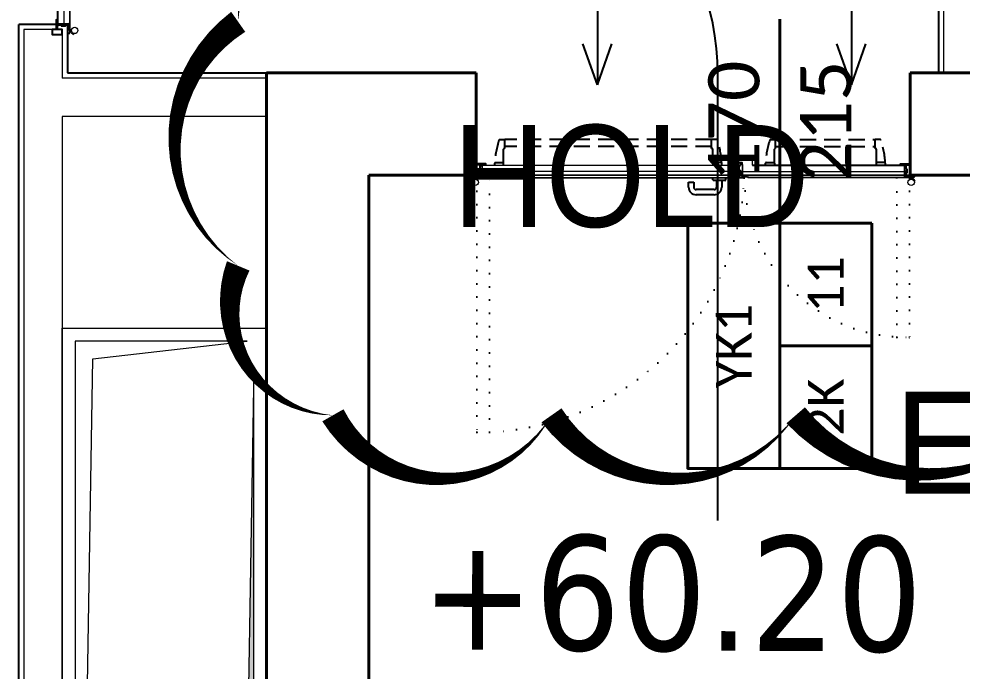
# Model space of a CAD drawing. Header units: metres. Extents: x -9891 to 773, y -8413 to 232.
# Drawn here: x -1555.4 to -1186.1, y -6832.4 to -6576.9 of the extents above; entities that cross this region are included whole.
import ezdxf
from ezdxf.enums import TextEntityAlignment as Align

# ---------------------------------------------------------------- set-up
doc = ezdxf.new("R2010")
doc.units = ezdxf.units.M
doc.header["$LTSCALE"] = 0.01
doc.header["$MEASUREMENT"] = 0
doc.linetypes.add('DOT', pattern=[6.35, 0, -6.35])
doc.linetypes.add('HIDDEN', pattern=[9.525, 6.35, -3.175])
doc.layers.get('0').update_dxf_attribs({"color": 30, "lineweight": 0})
for name, color, linetype in [('6', 242, 'Continuous'), ('AG-DOOR', 2, 'Continuous'), ('AG-DOOR-OPENING', 9, 'HIDDEN'), ('AG-HATCH', 9, 'Continuous'), ('AG-PLASTER', 73, 'Continuous'), ('AR-REV06', 252, 'Continuous'), ('V-2_Column', 160, 'Continuous'), ('V_KOT', 2, 'Continuous')]:
    doc.layers.add(name, color=color, linetype=linetype)
for name, color, linetype, lineweight in [('AG-DOOR-NOTATION-FIRE', 1, 'Continuous', 40), ('AG-Door_Aluminum', 60, 'Continuous', 13), ('AG-Furniture', 9, 'Continuous', 9), ('AG-Insulation_Heat_Rockwool', 95, 'BATTING', 13), ('AG-Wall', 4, 'Continuous', 20), ('AI-040 @ 250', 2, 'Continuous', 20), ('HOLD', 7, 'Continuous', 0), ('PERDE DUVAR', 5, 'Continuous', 40), ('shaft', 3, 'Continuous', 20), ('sıva', 160, 'Continuous', 9)]:
    doc.layers.add(name, color=color, linetype=linetype, lineweight=lineweight)
doc.styles.add('ARIAL', font='arial.ttf', dxfattribs={"width": 0.9})
doc.styles.add('ARIAL-ING', font='arial.ttf')
doc.styles.add('CALIBRI LIGHT', font='calibril.ttf')
doc.linetypes.add('BATTING', pattern='A,0.00254,-2.54,[134,ltypeshp.shx,S=2.54,R=0,X=-2.54,Y=0],-5.08,[134,ltypeshp.shx,S=2.54,R=180,X=2.54,Y=0],-2.54', length=10.16254)

# ---------------------------------------------------------------- blocks, each defined once
blk = doc.blocks.new('*U8')
at = {"style": 'ARIAL'}
for tag, p in [('NO', (1.676, 0.8)), ('MAHAL', (1.676, -1.8)), ('ALAN', (1.676, -4.4))]:
    blk.add_attdef(tag, text='', height=1.6, dxfattribs=at).set_placement(p, align=Align.MIDDLE_CENTER)
blk = doc.blocks.new('conta')
at = {"layer": 'sıva', "ltscale": 10}
for p, q in [((-2649.88, 5344.46), (-2649.78, 5344.3)), ((-2649.87, 5345.53), (-2649.81, 5345.61)), ((-2649.78, 5344.3), (-2649.74, 5344.3)), ((-2649.72, 5345.4), (-2649.28, 5345.4)), ((-2649.25, 5345.41), (-2649.09, 5345.51)), ((-2648.97, 5344.05), (-2648.78, 5343.8)), ((-2648.87, 5344.09), (-2648.7, 5343.86)), ((-2648.83, 5344.87), (-2648.56, 5345.24)), ((-2648.77, 5345.12), (-2648.63, 5345.3)), ((-2648.71, 5343.79), (-2648.71, 5343.79)), ((-2648.56, 5345.31), (-2648.56, 5345.31))]:
    blk.add_line(p, q, dxfattribs=at)
for centre, radius, start, end in [((-2653.03, 5345), 3.19, 350.4674, 8.9372), ((-2649.87, 5344.47), 0.02, 170.4674, 213.7451), ((-2649.83, 5345.5), 0.05, 140.6345, 188.9372), ((-2649.74, 5345.58), 0.0696, 22.2428, 159.258), ((-2650.94, 5345.01), 1.24, 340.3382, 16.7772), ((-2649.74, 5344.58), 0.03, 160.3382, 273.2666), ((-2649.72, 5345.37), 0.03, 90, 196.7772), ((-2649.56, 5341.55), 3.01, 80.4362, 93.2666), ((-2649.28, 5345.45), 0.05, 270, 303.0062), ((-2649.22, 5344.14), 0.231, 353.9571, 81.9004), ((-2649.08, 5345.49), 0.03, 4.7972, 123.0062), ((-2649.06, 5344.54), 0.03, 260.4362, 338.7066), ((-2650.22, 5344.99), 1.27, 338.7066, 23.0418), ((-2648.89, 5344.11), 0.1, 173.9571, 217.2653), ((-2649.01, 5345.57), 0.05, 18.7951, 42.1429), ((-2651.17, 5344.83), 2.33, 7.5897, 18.7951), ((-2658.2, 5345.19), 9.36, 353.6857, 357.8537), ((-2648.79, 5344.15), 0.1, 173.6857, 217.2653), ((-2648.81, 5345.15), 0.05, 187.5897, 322.7347), ((-2648.79, 5344.84), 0.05, 142.7347, 180.2669), ((-2648.74, 5343.83), 0.05, 217.2653, 307.2653), ((-2648.74, 5343.83), 0.05, 307.2653, 37.2653), ((-2648.59, 5345.27), 0.05, 52.7347, 142.7347), ((-2648.59, 5345.27), 0.05, 322.7347, 52.7347)]:
    blk.add_arc(centre, radius, start, end, dxfattribs=at)
for points, knots in [([(-2649.74, 5344.31), (-2649.74, 5344.34), (-2649.7, 5344.52), (-2649.59, 5344.33), (-2649.34, 5344.36), (-2649.23, 5344.37), (-2649.18, 5344.37)], [0, 0, 0, 0, 0.1008757, 0.3841126, 0.5436166, 0.6906785, 0.6906785, 0.6906785, 0.6906785]), ([(-2648.98, 5345.6), (-2649, 5345.63), (-2649.09, 5345.71), (-2649.23, 5345.44), (-2649.32, 5345.74), (-2649.39, 5345.46), (-2649.51, 5345.75), (-2649.59, 5345.5), (-2649.65, 5345.57), (-2649.68, 5345.61)], [0.0086373, 0.0086373, 0.0086373, 0.0086373, 0.1097304, 0.3133405, 0.4430081, 0.5658764, 0.7165186, 0.8527974, 0.9648495, 0.9648495, 0.9648495, 0.9648495])]:
    blk.add_open_spline(points, degree=3, knots=knots, dxfattribs=at)
blk = doc.blocks.new('YANGIN KAC KAPI')
at = {"layer": 'AG-HATCH', "lineweight": 5, "ltscale": 2}
h = blk.add_hatch(color=256, dxfattribs=at)
h.dxf.hatch_style = 1
h.paths.add_polyline_path([(-1.6435, -0.0225), (-1.6455, -0.0225), (-1.6455, -0.0085), (-1.6435, -0.0085)])
h = blk.add_hatch(color=256, dxfattribs=at)
h.dxf.hatch_style = 1
h.paths.add_polyline_path([(0.0235, -0.0225), (0.0255, -0.0225), (0.0255, -0.0085), (0.0235, -0.0085)])
at = {"layer": 'AG-DOOR', "color": 4, "lineweight": -2, "ltscale": 10}
for p, q in [((-0.728, 0.0772), (-0.798, 0.0772)), ((-0.828, 0.0472), (-0.828, 0.0272)), ((-0.808, 0.0272), (-0.808, 0.0472)), ((-0.728, 0.0572), (-0.798, 0.0572)), ((-0.718, 0.0212), (-0.718, 0.0472)), ((-0.698, 0.0212), (-0.698, 0.0472)), ((-0.828, 0.0272), (-0.808, 0.0272)), ((-0.733, 0.0187), (-0.733, 0.0112)), ((-0.6855, 0.0212), (-0.7305, 0.0212)), ((-0.683, 0.0112), (-0.683, 0.0187))]:
    blk.add_line(p, q, dxfattribs=at)
at = {"layer": 'AG-DOOR', "color": 9, "ltscale": 10}
for p, q in [((-0.627, -0.001), (-0.63, -0.001)), ((-0.63, -0.0203), (-0.627, -0.0203)), ((-0.627, -0.016), (-0.627, -0.001)), ((-0.627, -0.0035), (-0.617, -0.0035)), ((-0.627, -0.0055), (-0.617, -0.0055)), ((-0.617, -0.0095), (-0.627, -0.016)), ((-0.627, -0.0203), (-0.627, -0.016))]:
    blk.add_line(p, q, dxfattribs=at)
at = {"layer": 'AG-DOOR', "color": 9, "linetype": 'HIDDEN', "ltscale": 100}
for p, q in [((-1.5872, -0.0463), (-1.5872, -0.0388)), ((-1.5872, -0.0463), (-1.5872, -0.0388)), ((-1.5872, -0.0463), (-1.5872, -0.0388)), ((-1.5847, -0.0488), (-1.5547, -0.0488)), ((-1.5522, -0.0388), (-1.5522, -0.0463)), ((-1.5522, -0.0463), (-1.5522, -0.1013)), ((-0.733, -0.0463), (-0.733, -0.0388)), ((-0.733, -0.0463), (-0.733, -0.0388)), ((-0.733, -0.0463), (-0.733, -0.0388)), ((-0.733, -0.0463), (-0.733, -0.1013)), ((-0.7005, -0.0488), (-0.7305, -0.0488)), ((-0.698, -0.0388), (-0.698, -0.0463)), ((-0.527, -0.0388), (-0.527, -0.0463)), ((-0.5245, -0.0488), (-0.4945, -0.0488)), ((-0.492, -0.0463), (-0.492, -0.0388)), ((-0.492, -0.0463), (-0.492, -0.0388)), ((-0.492, -0.0463), (-0.492, -0.0388)), ((-0.492, -0.0463), (-0.492, -0.1013)), ((-0.0928, -0.0388), (-0.0928, -0.0463)), ((-0.0928, -0.0463), (-0.0928, -0.1013)), ((-0.0603, -0.0488), (-0.0903, -0.0488)), ((-0.0578, -0.0463), (-0.0578, -0.0388)), ((-0.0578, -0.0463), (-0.0578, -0.0388)), ((-0.0578, -0.0463), (-0.0578, -0.0388)), ((-1.5472, -0.1038), (-1.5497, -0.1038)), ((-1.5472, -0.1038), (-1.5472, -0.1388)), ((-0.738, -0.1038), (-0.738, -0.1388)), ((-0.738, -0.1038), (-0.7355, -0.1038)), ((-0.487, -0.1038), (-0.4895, -0.1038)), ((-0.487, -0.1038), (-0.487, -0.1388)), ((-0.0978, -0.1038), (-0.0978, -0.1388)), ((-0.0978, -0.1038), (-0.0953, -0.1038)), ((-1.5679, -0.1388), (-1.5472, -0.1388)), ((-0.738, -0.1113), (-1.5472, -0.1113)), ((-0.738, -0.1388), (-1.5472, -0.1388)), ((-0.7173, -0.1388), (-0.738, -0.1388)), ((-0.5077, -0.1388), (-0.487, -0.1388)), ((-0.487, -0.1113), (-0.0978, -0.1113)), ((-0.487, -0.1388), (-0.0978, -0.1388)), ((-0.0771, -0.1388), (-0.0978, -0.1388))]:
    blk.add_line(p, q, dxfattribs=at)
at = {"layer": 'AG-DOOR', "color": 4, "lineweight": -2, "ltscale": 10}
for centre, radius, start, end in [((-0.798, 0.0472), 0.03, 90, 180), ((-0.728, 0.0472), 0.03, 0, 90), ((-0.798, 0.0472), 0.01, 90, 180), ((-0.728, 0.0472), 0.01, 0, 90), ((-0.7305, 0.0187), 0.0025, 90, 180), ((-0.6855, 0.0187), 0.0025, 0, 90)]:
    blk.add_arc(centre, radius, start, end, dxfattribs=at)
at = {"layer": 'AG-DOOR', "color": 9, "linetype": 'HIDDEN', "ltscale": 100}
for centre, radius, start, end in [((-1.2116, -0.0232), 0.3763, 183.5277, 197.6198), ((-1.5847, -0.0463), 0.0025, 180, 270), ((-1.5547, -0.0463), 0.0025, 270, 0), ((-0.7305, -0.0463), 0.0025, 180, 270), ((-0.7305, -0.0463), 0.0025, 180, 270), ((-0.7305, -0.0463), 0.0025, 180, 270), ((-1.0736, -0.0232), 0.3763, 342.3802, 356.4723), ((-0.7005, -0.0463), 0.0025, 270, 0), ((-0.1514, -0.0232), 0.3763, 183.5277, 197.6198), ((-0.5245, -0.0463), 0.0025, 180, 270), ((-0.4945, -0.0463), 0.0025, 270, 0), ((-0.4945, -0.0463), 0.0025, 270, 0), ((-0.4945, -0.0463), 0.0025, 270, 0), ((-0.0903, -0.0463), 0.0025, 180, 270), ((-0.4334, -0.0232), 0.3763, 342.3802, 356.4723), ((-0.0603, -0.0463), 0.0025, 270, 0), ((-1.5497, -0.1013), 0.0025, 180, 270), ((-0.7355, -0.1013), 0.0025, 270, 0), ((-0.4895, -0.1013), 0.0025, 180, 270), ((-0.0953, -0.1013), 0.0025, 270, 0), ((-1.5679, -0.1363), 0.0025, 197.6198, 270), ((-0.7173, -0.1363), 0.0025, 270, 342.3802), ((-0.5077, -0.1363), 0.0025, 197.6198, 270), ((-0.0771, -0.1363), 0.0025, 270, 342.3802)]:
    blk.add_arc(centre, radius, start, end, dxfattribs=at)
at = {"layer": 'AG-DOOR-OPENING', "color": 9, "linetype": 'DOT', "ltscale": 80}
for points in [[(-1.657, 0.0112), (-1.657, 1.0072, -0.414214), (-1.656, 1.0082), (-1.608, 1.0082, -0.414214), (-1.607, 1.0072), (-1.607, 0.0112)], [(0.037, 0.0112), (0.037, 0.6352, 0.414214), (0.036, 0.6362), (-0.012, 0.6362, 0.414214), (-0.013, 0.6352), (-0.013, 0.0112)]]:
    blk.add_lwpolyline(points, format="xyb", dxfattribs=at)
for centre, radius, start, end in [((-1.6505, -0.0343), 1.0415, 2.4474, 90.355), ((0.0275, -0.0023), 0.6376, 89.1449, 178.8679)]:
    blk.add_arc(centre, radius, start, end, dxfattribs=at)
at = {"layer": 'AG-Door_Aluminum', "color": 9, "ltscale": 10}
for p, q in [((-1.6755, 0.0251), (-1.679, 0.024)), ((-1.6713, 0.0143), (-1.6705, 0.0108)), ((-1.6705, 0.0108), (-1.6676, 0.0114)), ((-1.6676, 0.0114), (-1.6686, 0.0162)), ((-1.6676, 0.01), (-1.6676, 0.0167)), ((-1.6646, 0.01), (-1.6646, 0.0161)), ((-1.6547, 0.0195), (-1.6595, 0.0149)), ((-1.642, 0.008), (-1.6568, 0.008)), ((-1.642, 0.005), (-1.6431, 0.005)), ((-1.64, -0.0085), (-1.64, 0.003)), ((0.02, -0.0085), (0.02, 0.003)), ((0.022, 0.008), (0.0368, 0.008)), ((0.022, 0.005), (0.0231, 0.005)), ((0.0347, 0.0195), (0.0395, 0.0149)), ((0.0446, 0.01), (0.0446, 0.0161)), ((0.0476, 0.01), (0.0476, 0.0167)), ((0.0476, 0.0114), (0.0486, 0.0162)), ((0.0505, 0.0108), (0.0476, 0.0114)), ((0.0513, 0.0143), (0.0505, 0.0108)), ((0.0555, 0.0251), (0.059, 0.024)), ((-1.64, -0.0174), (-1.64, -0.0085)), ((-1.637, -0.0174), (-1.64, -0.0174)), ((0.017, -0.0174), (0.02, -0.0174)), ((0.02, -0.0174), (0.02, -0.0085))]:
    blk.add_line(p, q, dxfattribs=at)
at = {"layer": 'AG-Door_Aluminum', "ltscale": 0.3}
for p, q in [((-1.657, 0.0092), (-1.657, 0.0102)), ((-1.656, 0.0112), (-0.6109, 0.0112)), ((-1.656, 0.0102), (-0.611, 0.0102)), ((-1.656, 0.0102), (-1.656, 0.0092)), ((-1.656, 0.0092), (-1.637, 0.0092)), ((-1.656, 0.0082), (-1.639, 0.0082)), ((-1.655, 0.0092), (-1.655, 0.0102)), ((-1.639, 0.0092), (-1.639, 0.0082)), ((-1.637, -0.0085), (-1.637, 0.0092)), ((-1.636, -0.0085), (-1.636, 0.0092)), ((-0.631, -0.0085), (-0.631, 0.0092)), ((-0.63, -0.0085), (-0.63, 0.0092)), ((-0.611, 0.0092), (-0.63, 0.0092)), ((-0.628, 0.0092), (-0.628, 0.0082)), ((-0.611, 0.0082), (-0.628, 0.0082)), ((-0.6186, 0.006), (-0.6186, -0.0005)), ((-0.6176, 0.007), (-0.5982, 0.007)), ((-0.6171, 0.006), (-0.5977, 0.006)), ((-0.612, 0.0092), (-0.612, 0.0102)), ((-0.611, 0.0102), (-0.611, 0.0092)), ((-0.61, 0.0092), (-0.61, 0.0102)), ((-0.5982, 0.007), (-0.5945, 0.0112)), ((-0.5977, 0.006), (-0.5941, 0.0102)), ((0.036, 0.0112), (-0.5945, 0.0112)), ((0.036, 0.0102), (-0.5941, 0.0102)), ((0.016, -0.0085), (0.016, 0.0092)), ((0.017, -0.0085), (0.017, 0.0092)), ((0.036, 0.0092), (0.017, 0.0092)), ((0.019, 0.0092), (0.019, 0.0082)), ((0.036, 0.0082), (0.019, 0.0082)), ((0.035, 0.0092), (0.035, 0.0102)), ((0.036, 0.0102), (0.036, 0.0092)), ((0.037, 0.0092), (0.037, 0.0102)), ((-1.637, -0.0378), (-1.637, -0.0085)), ((-1.636, -0.0378), (-1.636, -0.0085)), ((-0.631, -0.0378), (-0.631, -0.0085)), ((-0.63, -0.0378), (-0.63, -0.0085)), ((0.016, -0.0378), (0.016, -0.0085)), ((0.017, -0.0378), (0.017, -0.0085)), ((-0.631, -0.0378), (-1.636, -0.0378)), ((-1.636, -0.0388), (-0.631, -0.0388)), ((-0.6468, -0.0576), (-0.6468, -0.0421)), ((-0.6458, -0.0411), (-0.6335, -0.0411)), ((-0.6458, -0.0571), (-0.6458, -0.0426)), ((-0.5783, -0.0586), (-0.6458, -0.0586)), ((-0.6453, -0.0421), (-0.6341, -0.0421)), ((-0.5788, -0.0576), (-0.6453, -0.0576)), ((-0.6336, -0.0427), (-0.6348, -0.0489)), ((-0.6338, -0.0501), (-0.6186, -0.0501)), ((-0.6176, -0.0491), (-0.6176, -0.0416)), ((-0.5783, -0.0388), (-0.5783, -0.0571)), ((-0.5773, -0.0378), (0.016, -0.0378)), ((-0.5773, -0.0393), (-0.5773, -0.0576)), ((0.016, -0.0388), (-0.5768, -0.0388))]:
    blk.add_line(p, q, dxfattribs=at)
at = {"layer": 'AG-Door_Aluminum', "color": 4, "ltscale": 0.3}
for p, q in [((-1.6448, 0.0044), (-1.6448, -0.0057)), ((0.0248, 0.0044), (0.0248, -0.0057)), ((-1.6473, -0.0085), (-1.6473, -0.0082)), ((-1.6473, -0.0228), (-1.6473, -0.0085)), ((-1.6448, -0.0253), (-1.6448, -0.0379)), ((0.0248, -0.0253), (0.0248, -0.0379)), ((0.0273, -0.0085), (0.0273, -0.0082)), ((0.0273, -0.0228), (0.0273, -0.0085)), ((-1.6453, -0.0384), (-1.6567, -0.0384)), ((0.0253, -0.0384), (0.0367, -0.0384))]:
    blk.add_line(p, q, dxfattribs=at)
for points in [[(-1.6742, 0.0074), (-1.6742, 0), (-1.676, 0), (-1.676, 0.0074, -0.414214), (-1.6734, 0.01), (-1.6624, 0.01, -0.414214), (-1.66, 0.0076, 0.414214), (-1.6594, 0.007), (-1.6456, 0.007)], [(-1.6456, 0.0052), (-1.6594, 0.0052, -0.414214), (-1.6618, 0.0076, 0.414214), (-1.6624, 0.0082), (-1.6734, 0.0082, 0.414214), (-1.6742, 0.0074)], [(-1.643, 0.0044), (-1.643, -0.006, -0.414214), (-1.645, -0.008, 0.414214), (-1.6455, -0.0085), (-1.6455, -0.0225, 0.414214), (-1.645, -0.023, -0.414214), (-1.643, -0.025), (-1.643, -0.0379, -0.414214), (-1.6453, -0.0402), (-1.6567, -0.0402, 1), (-1.6567, -0.0432), (-1.6218, -0.0432)], [(0.023, 0.0044), (0.023, -0.006, 0.414214), (0.025, -0.008, -0.414214), (0.0255, -0.0085), (0.0255, -0.0225, -0.414214), (0.025, -0.023, 0.414214), (0.023, -0.025), (0.023, -0.0379, 0.414214), (0.0253, -0.0402), (0.0367, -0.0402, -1), (0.0367, -0.0432), (0.0018, -0.0432)], [(0.0542, 0.0074), (0.0542, 0), (0.056, 0), (0.056, 0.0074, 0.414214), (0.0534, 0.01), (0.0424, 0.01, 0.414214), (0.04, 0.0076, -0.414214), (0.0394, 0.007), (0.0256, 0.007)], [(0.0256, 0.0052), (0.0394, 0.0052, 0.414214), (0.0418, 0.0076, -0.414214), (0.0424, 0.0082), (0.0534, 0.0082, -0.414214), (0.0542, 0.0074)], [(-1.631, -0.0432), (-1.631, -0.0414), (-1.6218, -0.0414, -1), (-1.6218, -0.045), (-1.6567, -0.045)], [(0.011, -0.0432), (0.011, -0.0414), (0.0018, -0.0414, 1), (0.0018, -0.045), (0.0367, -0.045)]]:
    blk.add_lwpolyline(points, format="xyb", dxfattribs=at)
at = {"layer": 'AG-Door_Aluminum', "ltscale": 0.3}
for points in [[(-0.6176, 0.0055), (-0.6176, 0, 0.414214), (-0.6171, -0.0005), (-0.6168, -0.0005, -0.414214), (-0.6158, -0.0015), (-0.6158, -0.0401, -0.414214), (-0.6168, -0.0411), (-0.6171, -0.0411)], [(-0.6176, -0.0015), (-0.6173, -0.0015, -0.414214), (-0.6168, -0.002), (-0.6168, -0.0396, -0.414214), (-0.6173, -0.0401), (-0.6176, -0.0401, 0.414214), (-0.6186, -0.0411), (-0.6186, -0.0486, -0.414214), (-0.6191, -0.0491), (-0.6332, -0.0491, -0.469603), (-0.6337, -0.0485), (-0.6325, -0.0422)]]:
    blk.add_lwpolyline(points, format="xyb", dxfattribs=at)
at = {"layer": 'AG-Door_Aluminum', "color": 9, "ltscale": 10}
for centre in [(-1.6634, 0.0286), (0.0434, 0.0286)]:
    blk.add_circle(centre, 0.0126, dxfattribs=at)
for centre, radius, start, end in [((-1.6634, 0.0286), 0.0163, 196.3458, 241.2012), ((-1.6715, 0.0156), 0.00297, 12.1292, 36.6827), ((-1.6568, 0.012), 0.007, 144.8285, 196.6008), ((-1.6568, 0.012), 0.004, 133.501, 269.7288), ((-1.642, 0.003), 0.005, 0, 89.9977), ((-1.642, 0.003), 0.002, 0, 90), ((0.022, 0.003), 0.005, 90.0023, 180), ((0.022, 0.003), 0.002, 90, 180), ((0.0368, 0.012), 0.004, 270.2712, 46.499), ((0.0368, 0.012), 0.007, 343.3992, 35.1715), ((0.0515, 0.0156), 0.00297, 143.3173, 167.8708), ((0.0434, 0.0286), 0.0163, 298.7988, 343.6542)]:
    blk.add_arc(centre, radius, start, end, dxfattribs=at)
at = {"layer": 'AG-Door_Aluminum', "ltscale": 0.3}
for centre, radius, start, end in [((-1.656, 0.0102), 0.001, 90, 180), ((-1.656, 0.0092), 0.001, 180, 270), ((-1.637, 0.0092), 0.001, 0, 90), ((-0.63, 0.0092), 0.001, 90, 180), ((-0.6176, 0.006), 0.001, 90, 180), ((-0.6171, 0.0055), 0.0005, 90, 180), ((-0.611, 0.0102), 0.001, 0, 90), ((-0.611, 0.0092), 0.001, 270, 0), ((0.017, 0.0092), 0.001, 90, 180), ((0.036, 0.0102), 0.001, 0, 90), ((0.036, 0.0092), 0.001, 270, 0), ((-0.6176, -0.0005), 0.001, 180, 270), ((-1.636, -0.0378), 0.001, 180, 270), ((-0.6458, -0.0421), 0.001, 90, 180), ((-0.6458, -0.0576), 0.001, 180, 270), ((-0.6453, -0.0426), 0.0005, 90, 180), ((-0.6453, -0.0571), 0.0005, 180, 270), ((-0.6338, -0.0491), 0.001, 168.932, 270), ((-0.6341, -0.0426), 0.0005, 348.932, 90), ((-0.6335, -0.0421), 0.001, 349.3803, 90), ((-0.631, -0.0378), 0.001, 270, 0), ((-0.6186, -0.0491), 0.001, 270, 0), ((-0.6171, -0.0416), 0.0005, 90, 180), ((-0.5788, -0.0571), 0.0005, 270, 0), ((-0.5773, -0.0388), 0.001, 90.0003, 180), ((-0.5783, -0.0576), 0.001, 270, 0), ((-0.5768, -0.0393), 0.0005, 90, 180), ((0.016, -0.0378), 0.001, 270, 0)]:
    blk.add_arc(centre, radius, start, end, dxfattribs=at)
at = {"layer": 'AG-Door_Aluminum', "color": 4, "ltscale": 0.3}
for centre, radius, start, end in [((-1.6456, 0.0044), 0.0026, 0, 90), ((-1.6456, 0.0044), 0.0008, 0, 90), ((0.0256, 0.0044), 0.0026, 90, 180), ((0.0256, 0.0044), 0.0008, 90, 180), ((-1.6453, -0.0082), 0.002, 90, 180), ((-1.6453, -0.0228), 0.002, 180, 270), ((-1.6453, -0.0057), 0.0005, 270, 0), ((-1.6453, -0.0253), 0.0005, 0, 90), ((0.0253, -0.0057), 0.0005, 180, 270), ((0.0253, -0.0253), 0.0005, 90, 180), ((0.0253, -0.0082), 0.002, 0, 90), ((0.0253, -0.0228), 0.002, 270, 0), ((-1.6567, -0.0417), 0.0033, 90, 270), ((-1.6453, -0.0379), 0.0005, 270, 0), ((0.0253, -0.0379), 0.0005, 180, 270), ((0.0367, -0.0417), 0.0033, 270, 90)]:
    blk.add_arc(centre, radius, start, end, dxfattribs=at)
at = {"layer": 'AG-HATCH', "color": 9, "linetype": 'Continuous'}
for p, q in [((-1.643, -0.0395), (-1.643, -0.0353)), ((-1.642, -0.0352), (-1.6405, -0.0403)), ((0.022, -0.0352), (0.0205, -0.0403)), ((0.023, -0.0395), (0.023, -0.0353)), ((-1.6565, -0.0427), (-1.6565, -0.0422)), ((-1.6514, -0.0419), (-1.6504, -0.0403)), ((-1.651, -0.0432), (-1.6378, -0.0432)), ((-1.6503, -0.0413), (-1.6498, -0.0407)), ((-1.6501, -0.0416), (-1.6484, -0.0416)), ((-1.6476, -0.0412), (-1.6471, -0.0403)), ((-1.6469, -0.0413), (-1.6466, -0.0407)), ((-1.6467, -0.0416), (-1.6451, -0.0416)), ((0.031, -0.0432), (0.0178, -0.0432)), ((0.0267, -0.0416), (0.0251, -0.0416)), ((0.0269, -0.0413), (0.0266, -0.0407)), ((0.0276, -0.0412), (0.0271, -0.0403)), ((0.0301, -0.0416), (0.0284, -0.0416)), ((0.0303, -0.0413), (0.0298, -0.0407)), ((0.0314, -0.0419), (0.0304, -0.0403)), ((0.0315, -0.0427), (0.0315, -0.0422))]:
    blk.add_line(p, q, dxfattribs=at)
at = {"layer": 'AG-HATCH', "ltscale": 2.5}
for points in [[(-1.68, -0.06), (-1.66, -0.06), (-1.66, -0.02), (-1.68, -0.02), (-1.68, -0.06)], [(0.04, -0.06), (0.06, -0.06), (0.06, -0.02), (0.04, -0.02), (0.04, -0.06)]]:
    blk.add_lwpolyline(points, dxfattribs=at)
at = {"layer": 'AG-HATCH', "lineweight": 5, "ltscale": 2}
for points in [[(-1.6455, -0.0225), (-1.6435, -0.0225), (-1.6435, -0.0085), (-1.6455, -0.0085), (-1.6455, -0.0225)], [(0.0255, -0.0225), (0.0235, -0.0225), (0.0235, -0.0085), (0.0255, -0.0085), (0.0255, -0.0225)]]:
    blk.add_lwpolyline(points, dxfattribs=at)
at = {"layer": 'AG-HATCH', "color": 9, "linetype": 'Continuous'}
for centre, radius, start, end in [((-1.6425, -0.0353), 0.000526, 15.5884, 180), ((0.0225, -0.0353), 0.000526, 0, 164.4116), ((-1.6461, -0.1754), 0.1336, 92.2975, 94.4863), ((-1.6514, -0.0182), 0.0251, 258.2003, 270.9174), ((-1.6501, -0.0405), 0.000316, 324.9586, 145.0152), ((-1.6501, -0.0414), 0.000211, 145.0123, 270), ((-1.6484, -0.0406), 0.00105, 270.0106, 324.9923), ((-1.6468, -0.0405), 0.000316, 331.169, 157.4401), ((-1.6467, -0.0414), 0.000211, 151.2102, 270), ((-1.6451, -0.0395), 0.00211, 270, 0), ((-1.6391, -0.0399), 0.00147, 195.5887, 270), ((-1.6386, -0.0169), 0.0245, 268.7806, 294.546), ((-1.6425, -0.0108), 0.0327, 278.2922, 296.0474), ((-1.6283, -0.0397), 0.000526, 285.3148, 104.5082), ((0.0083, -0.0397), 0.000526, 75.4918, 254.6852), ((0.0225, -0.0108), 0.0327, 243.9526, 261.7078), ((0.0186, -0.0169), 0.0245, 245.454, 271.2194), ((0.0191, -0.0399), 0.00147, 270, 344.4113), ((0.0251, -0.0395), 0.00211, 180, 270), ((0.0268, -0.0405), 0.000316, 22.5599, 208.831), ((0.0267, -0.0414), 0.000211, 270, 28.7898), ((0.0284, -0.0406), 0.00105, 215.0077, 269.9894), ((0.0301, -0.0405), 0.000316, 34.9848, 215.0414), ((0.0301, -0.0414), 0.000211, 270, 34.9877), ((0.031, -0.0427), 0.000526, 270, 0), ((0.031, -0.0422), 0.000526, 0, 35.0077)]:
    blk.add_arc(centre, radius, start, end, dxfattribs=at)
at = {"layer": 'AG-Insulation_Heat_Rockwool', "ltscale": 48}
for p, q in [((-0.631, -0.0138), (-1.636, -0.0138)), ((-0.6158, -0.0138), (0.016, -0.0138))]:
    blk.add_line(p, q, dxfattribs=at)
at = {"layer": 'AG-DOOR', "xscale": -0.01, "yscale": 0.01, "zscale": 0.01, "rotation": 270}
blk.add_blockref('conta', (-54.0784, 26.4499), dxfattribs=at)
blk = doc.blocks.new('*U188')
blk.add_lwpolyline([(1000, -450), (2200, -450), (2200, 450), (1000, 450)], close=True)
for points in [[(2200, 0), (0, 0)], [(1600, -450), (1600, 0)]]:
    blk.add_lwpolyline(points)
at = {"style": 'CALIBRI LIGHT'}
for tag, height, p in [('GENİŞLİK', 250, (500, 225)), ('KAPIKODU', 175, (1600, 225)), ('YÜKSEKLİK', 250, (500, -225)), ('KATTAKI.SAYISI', 175, (1300, -225)), ('BULUNDUGU.KAT', 175, (1900, -225))]:
    blk.add_attdef(tag, text='', height=height, dxfattribs=at).set_placement(p, align=Align.MIDDLE_CENTER)
blk = doc.blocks.new('A$C4C4F46C8')
at = {"layer": 'AG-Furniture', "ltscale": 0.3}
blk.add_line((0, 0), (-5400, 0), dxfattribs=at)
at = {"layer": 'AG-Furniture', "color": 251}
blk.add_lwpolyline([(-5400, 0), (0, 0), (0, -8800), (-5400, -8800)], close=True, dxfattribs=at)
blk = doc.blocks.new('KAPIYON')
at = {"layer": '6'}
blk.add_hatch(color=2, dxfattribs=at).paths.add_polyline_path([(1584376.13, 117133.58), (1584364.18, 117133.58), (1584364.18, 117115.13), (1584364.18, 117105.65), (1584357.61, 117105.65), (1584370.16, 117096.63), (1584382.7, 117105.65), (1584376.13, 117105.65), (1584376.13, 117115.13)])
at = {"layer": '6', "color": 4}
blk.add_lwpolyline([(1584330, 117143.19), (1584410.32, 117143.19), (1584410.32, 117087.02), (1584330, 117087.02), (1584330, 117143.19)], dxfattribs=at)
at = {"layer": '6', "color": 2}
blk.add_lwpolyline([(1584376.13, 117133.58), (1584364.18, 117133.58), (1584364.18, 117115.13), (1584364.18, 117105.65), (1584357.61, 117105.65), (1584370.16, 117096.63), (1584382.7, 117105.65), (1584376.13, 117105.65), (1584376.13, 117115.13)], close=True, dxfattribs=at)
blk = doc.blocks.new('A$C07630900')
at = {"layer": '6', "xscale": 0.5, "yscale": 0.5, "zscale": 0.5, "rotation": 270}
blk.add_blockref('KAPIYON', (-58543.51, 792191.76), dxfattribs=at)
blk = doc.blocks.new('A$C2DA34C5B')
at = {"layer": 'AR-REV06', "xscale": 24, "yscale": 24, "zscale": 24}
blk.add_blockref('A$C07630900', (315.3, -160.4), dxfattribs=at)
blk = doc.blocks.new('I')
at = {"layer": '6', "linetype": 'Continuous'}
blk.add_hatch(color=4, dxfattribs=at).paths.add_polyline_path([(208591.4, 128492.8), (208591.4, 128667.2), (205378.6, 128667.2), (205378.6, 128492.8)])
at = {"layer": '6', "color": 4}
for p, q in [((208591.4, 128667.2), (205378.6, 128667.2)), ((205378.6, 128492.8), (208591.4, 128492.8))]:
    blk.add_line(p, q, dxfattribs=at)
at = {"layer": '6'}
for p, q in [((205990.5, 128492.8), (205990.5, 127811.5)), ((207979.4, 128492.8), (207979.4, 127811.5)), ((205990.5, 127811.5), (205876.7, 128131.3)), ((205990.5, 127811.5), (206104.4, 128131.3)), ((207979.4, 127811.5), (207865.6, 128131.3)), ((207979.4, 127811.5), (208093.3, 128131.3))]:
    blk.add_line(p, q, dxfattribs=at)
blk = doc.blocks.new('A$C797D3CE4')
at = {"layer": '6', "xscale": -0.4999999999999912, "yscale": 0.4999999999999912, "zscale": 0.4999999999999912, "rotation": 180}
blk.add_blockref('I', (-103492.2, 64333.6), dxfattribs=at)
at = {"layer": '6', "ltscale": 250, "rotation": 270}
blk.add_blockref('A$C2DA34C5B', (-11.9, 33.2), dxfattribs=at)
blk = doc.blocks.new('A$C6B6314DF')
at = {"layer": '6'}
blk.add_line((-14.833, -68.5525), (-14.833, -66.8068), dxfattribs=at)
blk.add_arc((-15.833, -66.8068), 1, 0, 90, dxfattribs=at)
at = {"layer": '6', "xscale": 0.0009999999999854, "yscale": 0.0009999999999854, "zscale": 0.0009999999999854, "rotation": 180}
blk.add_blockref('A$C797D3CE4', (-14.8075, -66.4184), dxfattribs=at)
blk = doc.blocks.new('YANGIN KAC KAPI MERD')
at = {"layer": 'AG-HATCH', "lineweight": 5, "ltscale": 2}
h = blk.add_hatch(color=256, dxfattribs=at)
h.dxf.hatch_style = 1
h.paths.add_polyline_path([(-168.35, 0.25), (-168.55, 0.25), (-168.55, -1.15), (-168.35, -1.15)])
h = blk.add_hatch(color=256, dxfattribs=at)
h.dxf.hatch_style = 1
h.paths.add_polyline_path([(-1.65, 0.25), (-1.45, 0.25), (-1.45, -1.15), (-1.65, -1.15)])
at = {"layer": 'AG-DOOR', "color": 9, "linetype": 'HIDDEN', "ltscale": 100}
for p, q in [((-160.79, 11.88), (-158.72, 11.88)), ((-77.8, 11.88), (-158.72, 11.88)), ((-158.72, 8.38), (-158.72, 11.88)), ((-77.8, 8.38), (-77.8, 11.88)), ((-75.73, 11.88), (-77.8, 11.88)), ((-54.77, 11.88), (-52.7, 11.88)), ((-52.7, 11.88), (-13.78, 11.88)), ((-52.7, 8.38), (-52.7, 11.88)), ((-13.78, 8.38), (-13.78, 11.88)), ((-11.71, 11.88), (-13.78, 11.88)), ((-159.22, 2.63), (-159.22, 8.13)), ((-158.72, 8.38), (-158.97, 8.38)), ((-77.8, 9.13), (-158.72, 9.13)), ((-77.8, 8.38), (-77.55, 8.38)), ((-77.3, 2.63), (-77.3, 8.13)), ((-53.2, 2.63), (-53.2, 8.13)), ((-52.7, 8.38), (-52.95, 8.38)), ((-52.7, 9.13), (-13.78, 9.13)), ((-13.78, 8.38), (-13.53, 8.38)), ((-13.28, 2.63), (-13.28, 8.13)), ((-162.72, 2.63), (-162.72, 1.88)), ((-162.72, 2.63), (-162.72, 1.88)), ((-162.72, 2.63), (-162.72, 1.88)), ((-162.47, 2.88), (-159.47, 2.88)), ((-159.22, 1.88), (-159.22, 2.63)), ((-77.3, 2.63), (-77.3, 1.88)), ((-77.3, 2.63), (-77.3, 1.88)), ((-77.3, 2.63), (-77.3, 1.88)), ((-74.05, 2.88), (-77.05, 2.88)), ((-73.8, 1.88), (-73.8, 2.63)), ((-56.7, 1.88), (-56.7, 2.63)), ((-56.45, 2.88), (-53.45, 2.88)), ((-53.2, 2.63), (-53.2, 1.88)), ((-53.2, 2.63), (-53.2, 1.88)), ((-53.2, 2.63), (-53.2, 1.88)), ((-13.28, 1.88), (-13.28, 2.63)), ((-10.03, 2.88), (-13.03, 2.88)), ((-9.78, 2.63), (-9.78, 1.88)), ((-9.78, 2.63), (-9.78, 1.88)), ((-9.78, 2.63), (-9.78, 1.88))]:
    blk.add_line(p, q, dxfattribs=at)
at = {"layer": 'AG-DOOR', "color": 9, "ltscale": 10}
for p, q in [((-67, 0.03), (-66.7, 0.03)), ((-66.7, 0.03), (-66.7, -0.4)), ((-66.7, -1.9), (-67, -1.9)), ((-65.7, -1.05), (-66.7, -0.4)), ((-66.7, -0.4), (-66.7, -1.9)), ((-66.7, -1.45), (-65.7, -1.45)), ((-66.7, -1.65), (-65.7, -1.65))]:
    blk.add_line(p, q, dxfattribs=at)
at = {"layer": 'AG-DOOR', "color": 4, "lineweight": -2, "ltscale": 10}
for p, q in [((-77.3, -3.87), (-77.3, -3.12)), ((-72.3, -3.12), (-72.3, -3.87)), ((-86.8, -4.72), (-84.8, -4.72)), ((-86.8, -6.72), (-86.8, -4.72)), ((-84.8, -4.72), (-84.8, -6.72)), ((-72.55, -4.12), (-77.05, -4.12)), ((-75.8, -4.12), (-75.8, -6.72)), ((-73.8, -4.12), (-73.8, -6.72)), ((-76.8, -7.72), (-83.8, -7.72)), ((-76.8, -9.72), (-83.8, -9.72))]:
    blk.add_line(p, q, dxfattribs=at)
at = {"layer": 'AG-DOOR', "color": 9, "linetype": 'HIDDEN', "ltscale": 100}
for centre, radius, start, end in [((-125.16, 0.32), 37.63, 162.3802, 176.4723), ((-160.79, 11.63), 0.25, 90, 162.3802), ((-75.73, 11.63), 0.25, 17.6198, 90), ((-111.36, 0.32), 37.63, 3.5277, 17.6198), ((-19.14, 0.32), 37.63, 162.3802, 176.4723), ((-54.77, 11.63), 0.25, 90, 162.3802), ((-11.71, 11.63), 0.25, 17.6198, 90), ((-47.34, 0.32), 37.63, 3.5277, 17.6198), ((-158.97, 8.13), 0.25, 90, 180), ((-77.55, 8.13), 0.25, 0, 90), ((-52.95, 8.13), 0.25, 90, 180), ((-13.53, 8.13), 0.25, 0, 90), ((-162.47, 2.63), 0.25, 90, 180), ((-159.47, 2.63), 0.25, 0, 90), ((-77.05, 2.63), 0.25, 90, 180), ((-77.05, 2.63), 0.25, 90, 180), ((-77.05, 2.63), 0.25, 90, 180), ((-74.05, 2.63), 0.25, 0, 90), ((-56.45, 2.63), 0.25, 90, 180), ((-53.45, 2.63), 0.25, 0, 90), ((-53.45, 2.63), 0.25, 0, 90), ((-53.45, 2.63), 0.25, 0, 90), ((-13.03, 2.63), 0.25, 90, 180), ((-10.03, 2.63), 0.25, 0, 90)]:
    blk.add_arc(centre, radius, start, end, dxfattribs=at)
at = {"layer": 'AG-DOOR', "color": 4, "lineweight": -2, "ltscale": 10}
for centre, radius, start, end in [((-83.8, -6.72), 3, 180, 270), ((-83.8, -6.72), 1, 180, 270), ((-77.05, -3.87), 0.25, 180, 270), ((-76.8, -6.72), 1, 270, 0), ((-76.8, -6.72), 3, 270, 0), ((-72.55, -3.87), 0.25, 270, 0)]:
    blk.add_arc(centre, radius, start, end, dxfattribs=at)
at = {"layer": 'AG-DOOR-OPENING', "color": 9, "linetype": 'DOT', "ltscale": 80}
for points in [[(-169.7, -3.12), (-169.7, -102.72, 0.414214), (-169.6, -102.82), (-164.8, -102.82, 0.414214), (-164.7, -102.72), (-164.7, -3.12)], [(-0.3, -3.12), (-0.3, -65.52, -0.414214), (-0.4, -65.62), (-5.2, -65.62, -0.414214), (-5.3, -65.52), (-5.3, -3.12)]]:
    blk.add_lwpolyline(points, format="xyb", dxfattribs=at)
for centre, radius, start, end in [((-169.05, 1.43), 104.15, 269.645, 357.5526), ((-1.25, -1.77), 63.76, 181.1321, 270.8551)]:
    blk.add_arc(centre, radius, start, end, dxfattribs=at)
at = {"layer": 'AG-Door_Aluminum', "ltscale": 0.3}
for p, q in [((-68.68, 3.76), (-68.68, 2.21)), ((-61.83, 3.86), (-68.58, 3.86)), ((-68.58, 3.71), (-68.58, 2.26)), ((-61.88, 3.76), (-68.53, 3.76)), ((-61.83, 1.88), (-61.83, 3.71)), ((-61.73, 1.93), (-61.73, 3.76)), ((-167.7, 1.78), (-167.7, -1.15)), ((-167.6, 1.88), (-67.1, 1.88)), ((-67.1, 1.78), (-167.6, 1.78)), ((-167.6, 1.78), (-167.6, -1.15)), ((-68.58, 2.11), (-67.35, 2.11)), ((-68.53, 2.21), (-67.41, 2.21)), ((-67.36, 2.27), (-67.48, 2.89)), ((-67.38, 3.01), (-65.86, 3.01)), ((-67.1, 1.78), (-67.1, -1.15)), ((-67, 1.78), (-67, -1.15)), ((-65.76, 2.91), (-65.76, 2.16)), ((-61.73, 1.78), (-2.4, 1.78)), ((-2.4, 1.88), (-61.68, 1.88)), ((-2.4, 1.78), (-2.4, -1.15)), ((-2.3, 1.78), (-2.3, -1.15)), ((-169.7, -2.92), (-169.7, -3.02)), ((-169.6, -2.82), (-167.9, -2.82)), ((-169.6, -2.92), (-167.7, -2.92)), ((-169.6, -3.02), (-169.6, -2.92)), ((-169.6, -3.02), (-65.1, -3.02)), ((-169.6, -3.12), (-65.09, -3.12)), ((-169.5, -2.92), (-169.5, -3.02)), ((-167.9, -2.92), (-167.9, -2.82)), ((-167.7, -1.15), (-167.7, -2.92)), ((-167.6, -1.15), (-167.6, -2.92)), ((-67.1, -1.15), (-67.1, -2.92)), ((-67, -1.15), (-67, -2.92)), ((-65.1, -2.92), (-67, -2.92)), ((-65.1, -2.82), (-66.8, -2.82)), ((-66.8, -2.92), (-66.8, -2.82)), ((-65.86, -2.6), (-65.86, -1.95)), ((-65.76, -2.7), (-63.82, -2.7)), ((-65.71, -2.6), (-63.77, -2.6)), ((-65.2, -2.92), (-65.2, -3.02)), ((-65.1, -3.02), (-65.1, -2.92)), ((-65, -2.92), (-65, -3.02)), ((-63.82, -2.7), (-63.45, -3.12)), ((-63.77, -2.6), (-63.41, -3.02)), ((-0.4, -3.12), (-63.45, -3.12)), ((-0.4, -3.02), (-63.41, -3.02)), ((-2.4, -1.15), (-2.4, -2.92)), ((-2.3, -1.15), (-2.3, -2.92)), ((-0.4, -2.92), (-2.3, -2.92)), ((-0.4, -2.82), (-2.1, -2.82)), ((-2.1, -2.92), (-2.1, -2.82)), ((-0.5, -2.92), (-0.5, -3.02)), ((-0.4, -3.02), (-0.4, -2.92)), ((-0.3, -2.92), (-0.3, -3.02))]:
    blk.add_line(p, q, dxfattribs=at)
at = {"layer": 'AG-Door_Aluminum', "color": 4, "ltscale": 0.3}
for p, q in [((-168.53, 1.84), (-169.67, 1.84)), ((-168.73, 0.28), (-168.73, -1.15)), ((-168.48, 0.53), (-168.48, 1.79)), ((-1.52, 0.53), (-1.52, 1.79)), ((-1.47, 1.84), (-0.33, 1.84)), ((-1.27, 0.28), (-1.27, -1.15)), ((-168.73, -1.15), (-168.73, -1.18)), ((-168.48, -2.44), (-168.48, -1.43)), ((-1.52, -2.44), (-1.52, -1.43)), ((-1.27, -1.15), (-1.27, -1.18))]:
    blk.add_line(p, q, dxfattribs=at)
at = {"layer": 'AG-Door_Aluminum', "color": 9, "ltscale": 10}
for p, q in [((-171.13, -3.43), (-171.05, -3.08)), ((-171.05, -3.08), (-170.76, -3.14)), ((-170.76, -3.14), (-170.86, -3.62)), ((-170.76, -3), (-170.76, -3.67)), ((-170.46, -3), (-170.46, -3.61)), ((-169.47, -3.95), (-169.95, -3.49)), ((-168.2, -2.8), (-169.68, -2.8)), ((-168.2, -2.5), (-168.31, -2.5)), ((-168, -0.26), (-168, -1.15)), ((-167.7, -0.26), (-168, -0.26)), ((-168, -1.15), (-168, -2.3)), ((-2.3, -0.26), (-2, -0.26)), ((-2, -0.26), (-2, -1.15)), ((-2, -1.15), (-2, -2.3)), ((-1.8, -2.5), (-1.69, -2.5)), ((-1.8, -2.8), (-0.32, -2.8)), ((-0.53, -3.95), (-0.05, -3.49)), ((0.46, -3), (0.46, -3.61)), ((0.76, -3), (0.76, -3.67)), ((1.05, -3.08), (0.76, -3.14)), ((0.76, -3.14), (0.86, -3.62)), ((1.13, -3.43), (1.05, -3.08)), ((-171.55, -4.51), (-171.9, -4.4)), ((1.55, -4.51), (1.9, -4.4))]:
    blk.add_line(p, q, dxfattribs=at)
at = {"layer": 'AG-Door_Aluminum', "color": 4, "ltscale": 0.3}
for points in [[(-168.3, -2.44), (-168.3, -1.4, 0.414214), (-168.5, -1.2, -0.414214), (-168.55, -1.15), (-168.55, 0.25, -0.414214), (-168.5, 0.3, 0.414214), (-168.3, 0.5), (-168.3, 1.79, 0.414214), (-168.53, 2.02), (-169.67, 2.02, -1), (-169.67, 2.32), (-166.18, 2.32)], [(-167.1, 2.32), (-167.1, 2.14), (-166.18, 2.14, 1), (-166.18, 2.5), (-169.67, 2.5)], [(-2.9, 2.32), (-2.9, 2.14), (-3.82, 2.14, -1), (-3.82, 2.5), (-0.33, 2.5)], [(-1.7, -2.44), (-1.7, -1.4, -0.414214), (-1.5, -1.2, 0.414214), (-1.45, -1.15), (-1.45, 0.25, 0.414214), (-1.5, 0.3, -0.414214), (-1.7, 0.5), (-1.7, 1.79, -0.414214), (-1.47, 2.02), (-0.33, 2.02, 1), (-0.33, 2.32), (-3.82, 2.32)], [(-171.42, -2.74), (-171.42, -2), (-171.6, -2), (-171.6, -2.74, 0.414214), (-171.34, -3), (-170.24, -3, 0.414214), (-170, -2.76, -0.414214), (-169.94, -2.7), (-168.56, -2.7)], [(-168.56, -2.52), (-169.94, -2.52, 0.414214), (-170.18, -2.76, -0.414214), (-170.24, -2.82), (-171.34, -2.82, -0.414214), (-171.42, -2.74)], [(1.42, -2.74), (1.42, -2), (1.6, -2), (1.6, -2.74, -0.414214), (1.34, -3), (0.24, -3, -0.414214), (0, -2.76, 0.414214), (-0.06, -2.7), (-1.44, -2.7)], [(-1.44, -2.52), (-0.06, -2.52, -0.414214), (0.18, -2.76, 0.414214), (0.24, -2.82), (1.34, -2.82, 0.414214), (1.42, -2.74)]]:
    blk.add_lwpolyline(points, format="xyb", dxfattribs=at)
at = {"layer": 'AG-Door_Aluminum', "ltscale": 0.3}
for points in [[(-65.76, -1.85), (-65.73, -1.85, 0.414214), (-65.68, -1.8), (-65.68, 1.96, 0.414214), (-65.73, 2.01), (-65.76, 2.01, -0.414214), (-65.86, 2.11), (-65.86, 2.86, 0.414214), (-65.91, 2.91), (-67.32, 2.91, 0.469603), (-67.37, 2.85), (-67.25, 2.22)], [(-65.76, -2.55), (-65.76, -2, -0.414214), (-65.71, -1.95), (-65.68, -1.95, 0.414214), (-65.58, -1.85), (-65.58, 2.01, 0.414214), (-65.68, 2.11), (-65.71, 2.11)]]:
    blk.add_lwpolyline(points, format="xyb", dxfattribs=at)
at = {"layer": 'AG-Door_Aluminum', "color": 9, "ltscale": 10}
for centre in [(-170.34, -4.86), (0.34, -4.86)]:
    blk.add_circle(centre, 1.26, dxfattribs=at)
at = {"layer": 'AG-Door_Aluminum', "ltscale": 0.3}
for centre, radius, start, end in [((-68.58, 3.76), 0.1, 90, 180), ((-68.53, 3.71), 0.05, 90, 180), ((-61.88, 3.71), 0.05, 0, 90), ((-61.83, 3.76), 0.1, 0, 90), ((-167.6, 1.78), 0.1, 90, 180), ((-68.58, 2.21), 0.1, 180, 270), ((-68.53, 2.26), 0.05, 180, 270), ((-67.38, 2.91), 0.1, 90, 191.068), ((-67.41, 2.26), 0.05, 270, 11.068), ((-67.35, 2.21), 0.1, 270, 10.6197), ((-67.1, 1.78), 0.1, 0, 90), ((-65.86, 2.91), 0.1, 0, 90), ((-65.71, 2.16), 0.05, 180, 270), ((-61.73, 1.88), 0.1, 180, 269.9997), ((-61.68, 1.93), 0.05, 180, 270), ((-2.4, 1.78), 0.1, 0, 90), ((-169.6, -2.92), 0.1, 90, 180), ((-169.6, -3.02), 0.1, 180, 270), ((-167.7, -2.92), 0.1, 270, 0), ((-67, -2.92), 0.1, 180, 270), ((-65.76, -1.95), 0.1, 90, 180), ((-65.76, -2.6), 0.1, 180, 270), ((-65.71, -2.55), 0.05, 180, 270), ((-65.1, -2.92), 0.1, 0, 90), ((-65.1, -3.02), 0.1, 270, 0), ((-2.3, -2.92), 0.1, 180, 270), ((-0.4, -2.92), 0.1, 0, 90), ((-0.4, -3.02), 0.1, 270, 0)]:
    blk.add_arc(centre, radius, start, end, dxfattribs=at)
at = {"layer": 'AG-Door_Aluminum', "color": 4, "ltscale": 0.3}
for centre, radius, start, end in [((-169.67, 2.17), 0.33, 90, 270), ((-168.53, 0.28), 0.2, 90, 180), ((-168.53, 1.79), 0.05, 0, 90), ((-168.53, 0.53), 0.05, 270, 0), ((-1.47, 1.79), 0.05, 90, 180), ((-1.47, 0.53), 0.05, 180, 270), ((-1.47, 0.28), 0.2, 0, 90), ((-0.33, 2.17), 0.33, 270, 90), ((-168.53, -1.18), 0.2, 180, 270), ((-168.56, -2.44), 0.26, 270, 0), ((-168.56, -2.44), 0.08, 270, 0), ((-168.53, -1.43), 0.05, 0, 90), ((-1.44, -2.44), 0.26, 180, 270), ((-1.47, -1.43), 0.05, 90, 180), ((-1.44, -2.44), 0.08, 180, 270), ((-1.47, -1.18), 0.2, 270, 0)]:
    blk.add_arc(centre, radius, start, end, dxfattribs=at)
at = {"layer": 'AG-Door_Aluminum', "color": 9, "ltscale": 10}
for centre, radius, start, end in [((-170.34, -4.86), 1.63, 118.7988, 163.6542), ((-171.15, -3.56), 0.297, 323.3173, 347.8708), ((-169.68, -3.2), 0.7, 163.3992, 215.1715), ((-169.68, -3.2), 0.4, 90.2712, 226.499), ((-168.2, -2.3), 0.5, 270.0023, 0), ((-168.2, -2.3), 0.2, 270, 0), ((-1.8, -2.3), 0.5, 180, 269.9977), ((-1.8, -2.3), 0.2, 180, 270), ((-0.32, -3.2), 0.4, 313.501, 89.7288), ((-0.32, -3.2), 0.7, 324.8285, 16.6008), ((1.15, -3.56), 0.297, 192.1292, 216.6827), ((0.34, -4.86), 1.63, 16.3458, 61.2012)]:
    blk.add_arc(centre, radius, start, end, dxfattribs=at)
at = {"layer": 'AG-HATCH', "color": 9, "linetype": 'Continuous'}
for p, q in [((-169.15, 2.27), (-169.15, 2.22)), ((-169.14, 2.19), (-169.04, 2.03)), ((-169.1, 2.32), (-167.78, 2.32)), ((-169.03, 2.13), (-168.98, 2.07)), ((-169.01, 2.16), (-168.84, 2.16)), ((-168.76, 2.12), (-168.71, 2.03)), ((-168.69, 2.13), (-168.66, 2.07)), ((-168.67, 2.16), (-168.51, 2.16)), ((-168.3, 1.95), (-168.3, 1.53)), ((-168.2, 1.52), (-168.05, 2.03)), ((-0.9, 2.32), (-2.22, 2.32)), ((-1.8, 1.52), (-1.95, 2.03)), ((-1.7, 1.95), (-1.7, 1.53)), ((-1.33, 2.16), (-1.49, 2.16)), ((-1.31, 2.13), (-1.34, 2.07)), ((-1.24, 2.12), (-1.29, 2.03)), ((-0.99, 2.16), (-1.16, 2.16)), ((-0.97, 2.13), (-1.02, 2.07)), ((-0.86, 2.19), (-0.96, 2.03)), ((-0.85, 2.27), (-0.85, 2.22))]:
    blk.add_line(p, q, dxfattribs=at)
at = {"layer": 'AG-HATCH', "lineweight": 5, "ltscale": 2}
for points in [[(-168.55, 0.25), (-168.35, 0.25), (-168.35, -1.15), (-168.55, -1.15), (-168.55, 0.25)], [(-1.45, 0.25), (-1.65, 0.25), (-1.65, -1.15), (-1.45, -1.15), (-1.45, 0.25)]]:
    blk.add_lwpolyline(points, dxfattribs=at)
at = {"layer": 'AG-HATCH', "color": 9, "linetype": 'Continuous'}
for centre, radius, start, end in [((-169.1, 2.27), 0.0526, 90, 180), ((-169.1, 2.22), 0.0526, 180, 215.0077), ((-169.01, 2.05), 0.0316, 214.9848, 35.0414), ((-169.01, 2.14), 0.0211, 90, 214.9877), ((-168.84, 2.06), 0.105, 35.0077, 89.9894), ((-168.68, 2.05), 0.0316, 202.5599, 28.831), ((-168.67, 2.14), 0.0211, 90, 208.7898), ((-168.51, 1.95), 0.211, 0, 90), ((-168.25, 1.53), 0.0526, 180, 344.4116), ((-167.91, 1.99), 0.147, 90, 164.4113), ((-167.86, -0.31), 2.45, 65.454, 91.2194), ((-168.25, -0.92), 3.27, 63.9526, 81.7078), ((-166.83, 1.97), 0.0526, 255.4918, 74.6852), ((-3.17, 1.97), 0.0526, 105.3148, 284.5082), ((-1.75, -0.92), 3.27, 98.2922, 116.0474), ((-2.14, -0.31), 2.45, 88.7806, 114.546), ((-2.09, 1.99), 0.147, 15.5887, 90), ((-1.75, 1.53), 0.0526, 195.5884, 0), ((-1.49, 1.95), 0.211, 90, 180), ((-1.32, 2.05), 0.0316, 151.169, 337.4401), ((-1.33, 2.14), 0.0211, 331.2102, 90), ((-1.16, 2.06), 0.105, 90.0106, 144.9923), ((-0.99, 2.05), 0.0316, 144.9586, 325.0152), ((-0.99, 2.14), 0.0211, 325.0123, 90), ((-0.9, 2.27), 0.0526, 0, 90), ((-0.9, 2.22), 0.0526, 324.9923, 0)]:
    blk.add_arc(centre, radius, start, end, dxfattribs=at)
at = {"layer": 'AG-Insulation_Heat_Rockwool', "ltscale": 48}
for p, q in [((-67.1, -0.62), (-167.6, -0.62)), ((-65.58, -0.62), (-2.4, -0.62))]:
    blk.add_line(p, q, dxfattribs=at)
at = {"layer": 'V-2_Column'}
for p, q in [((-170, -2), (-170, -1.5)), ((0, -2), (0, -1.5)), ((0, -2), (0.5, -2))]:
    blk.add_line(p, q, dxfattribs=at)
at = {"layer": 'AG-DOOR', "rotation": 270}
blk.add_blockref('conta', (-5411.84, -2646.99), dxfattribs=at)

msp = doc.modelspace()

# ---------------------------------------------------------------- hatches: boundary and pattern name
at = {"layer": 'shaft'}
h = msp.add_hatch(color=256, dxfattribs=at)
h.dxf.hatch_style = 1
h.paths.add_polyline_path([(-1530.83, -7143.09), (-1463.44, -7143.09), (-1463.44, -6713.6), (-1470.44, -7136.09)])

# ---------------------------------------------------------------- linework, layer by layer
at = {"layer": 'AG-PLASTER'}
for p, q in [((-1195.44, -6360.09), (-1195.44, -6598.09)), ((-1536.44, -6579.09), (-1555.44, -6579.09)), ((-1555.44, -7775.09), (-1555.44, -6579.09)), ((-1536.44, -6579.09), (-1536.44, -6598.09)), ((-1536.44, -6598.09), (-1458.44, -6598.09))]:
    msp.add_line(p, q, dxfattribs=at)
at = {"layer": 'AG-Wall'}
for p, q in [((-1193.44, -6358.09), (-1193.44, -6598.09)), ((-1538.44, -6581.09), (-1553.44, -6581.09)), ((-1553.44, -6581.09), (-1553.44, -7773.09)), ((-1538.44, -6581.09), (-1538.44, -6600.09)), ((-1458.44, -6600.09), (-1538.44, -6600.09)), ((-1458.44, -6615.09), (-1538.44, -6615.09)), ((-1538.44, -6615.09), (-1538.44, -7148.09))]:
    msp.add_line(p, q, dxfattribs=at)
at = {"layer": 'HOLD'}
msp.add_lwpolyline([(-1158.04, -6538.66, 0, 9.56, -0.517742), (-1148.04, -6634.26, 0, 9.56, -0.520567), (-1148.04, -6729.85, 0, 9.56, -0.470181), (-1251.3, -6732.19, 0, 9.56, -0.520567), (-1346.9, -6732.19, 0, 9.56, -0.581384), (-1432.49, -6732.19, 0, 9.56, -0.520567), (-1469.56, -6673.66, 0, 9.56, -0.520567), (-1469.56, -6578.07, 0, 9.56, -0.520567), (-1413.38, -6538.66, 0, 9.56, -0.520567), (-1317.78, -6538.66, 0, 9.56, -0.494693), (-1217.18, -6538.66, 0, 9.56, -0.65259)], format="xyseb", close=True, dxfattribs=at)
at = {"layer": 'PERDE DUVAR', "ltscale": 1000, "transparency": 33554687}
for p, q in [((-1376.44, -6598.09), (-1458.44, -6598.09)), ((-1458.44, -6598.09), (-1458.44, -7558.09)), ((-1376.44, -6638.09), (-1376.44, -6598.09)), ((-838.44, -6598.09), (-1206.44, -6598.09)), ((-1206.44, -6638.09), (-1206.44, -6598.09)), ((-1418.44, -7518.09), (-1418.44, -6638.09)), ((-1418.44, -6638.09), (-1376.44, -6638.09)), ((-1206.44, -6638.09), (-878.44, -6638.09))]:
    msp.add_line(p, q, dxfattribs=at)
at = {"layer": 'shaft', "ltscale": 2000}
msp.add_lwpolyline([(-1538.44, -6698.09), (-1458.44, -6698.09), (-1458.44, -7148.09), (-1538.44, -7148.09)], close=True, dxfattribs=at)
at = {"layer": 'shaft'}
for points in [[(-1466.04, -6703.09), (-1533.44, -6703.09), (-1533.44, -7132.58), (-1526.44, -6710.09), (-1466.04, -6703.09)], [(-1530.83, -7143.09), (-1463.44, -7143.09), (-1463.44, -6713.6), (-1470.44, -7136.09), (-1530.83, -7143.09)]]:
    msp.add_lwpolyline(points, dxfattribs=at)

# ---------------------------------------------------------------- block references
at = {"layer": '6', "xscale": 100, "yscale": 100, "zscale": 100}
msp.add_blockref('A$C6B6314DF', (201.56, 81.91), dxfattribs=at)
at = {"layer": 'AG-DOOR', "xscale": 100, "yscale": 100, "zscale": 100, "rotation": 270}
msp.add_blockref('YANGIN KAC KAPI', (-1536.44, -6577.09), dxfattribs=at)
at = {"layer": 'AG-DOOR'}
msp.add_blockref('YANGIN KAC KAPI MERD', (-1206.44, -6636.09), dxfattribs=at)
at = {"layer": 'AG-DOOR-NOTATION-FIRE', "ltscale": 0.3}
ref = msp.add_blockref('*U188', (-1257.53, -6576.98), dxfattribs=dict(at, xscale=-0.08000000000000002, yscale=0.08000000000000002, zscale=0.08000000000000002, rotation=90))
ref.add_attrib('BULUNDUGU.KAT', '2K', dxfattribs={"layer": '0', "height": 14, "rotation": 90, "style": 'CALIBRI LIGHT'}).set_placement((-1239.53, -6728.98), align=Align.MIDDLE_CENTER)
ref.add_attrib('KATTAKI.SAYISI', '11', dxfattribs={"layer": '0', "height": 14, "rotation": 90, "style": 'CALIBRI LIGHT'}).set_placement((-1239.53, -6680.98), align=Align.MIDDLE_CENTER)
ref.add_attrib('KAPIKODU', 'YK1', dxfattribs={"layer": '0', "height": 14, "rotation": 90, "style": 'CALIBRI LIGHT'}).set_placement((-1275.53, -6704.98), align=Align.MIDDLE_CENTER)
ref.add_attrib('YÜKSEKLİK', '215', dxfattribs={"layer": '0', "height": 20, "rotation": 90, "style": 'CALIBRI LIGHT'}).set_placement((-1239.53, -6616.98), align=Align.MIDDLE_CENTER)
ref.add_attrib('GENİŞLİK', '170', dxfattribs={"layer": '0', "height": 20, "rotation": 90, "style": 'CALIBRI LIGHT'}).set_placement((-1275.53, -6616.98), align=Align.MIDDLE_CENTER)
at = {"layer": 'AG-Furniture', "xscale": 0.1, "yscale": 0.1, "zscale": 0.1}
msp.add_blockref('A$C4C4F46C8', (-878.44, -6638.09), dxfattribs=at)
at = {"layer": 'AI-040 @ 250', "color": 2, "linetype": 'Continuous', "lineweight": 20, "xscale": 25, "yscale": 25, "zscale": 25}
msp.add_blockref('*U8', (-1083.96, -6697.94), dxfattribs=at).add_auto_attribs({'ALAN': '47.53m2', 'MAHAL': 'EXIT STAIRS', 'NO': '2-790a'})

# ---------------------------------------------------------------- texts
at = {"layer": 'HOLD', "style": 'ARIAL-ING', "width": 0.9}
msp.add_text('HOLD', height=40, dxfattribs=at).set_placement((-1385.6, -6658.44))
at = {"layer": 'V_KOT', "insert": (-1201.69, -6825.57, -0.02), "char_height": 45, "width": 184.417, "attachment_point": 9, "rotation": 359.7777}
msp.add_mtext('\\pt45;{\\fTahoma|b0|i0|c162|p34;+60.20}', dxfattribs=at)

doc.saveas('drawing.dxf')
